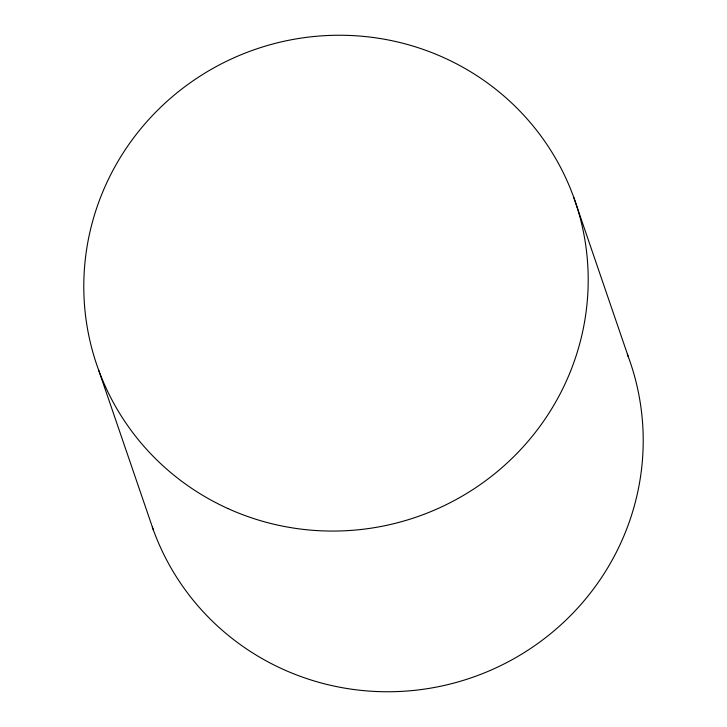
<?xml version="1.0" encoding="UTF-8"?>
<svg xmlns="http://www.w3.org/2000/svg" width="727" height="727" viewBox="0 0 727 727"><rect width="100%" height="100%" fill="white"/><g stroke="black" fill="none" stroke-linecap="round" stroke-linejoin="round"><path stroke-width="1.09" d="M573.521 196.717L628.537 357.393M98.463 369.607L153.479 530.283M627.356 354.231A252.769 247.334 -18.9 0 1 475.794 676.192A252.769 247.334 -18.9 0 1 152.343 527.111M227.996 508.582A252.769 247.334 -18.9 0 0 587.371 259.793A252.769 247.334 -18.9 0 0 192.619 81.097A252.769 247.334 -18.9 0 0 227.996 508.582"/></g></svg>
